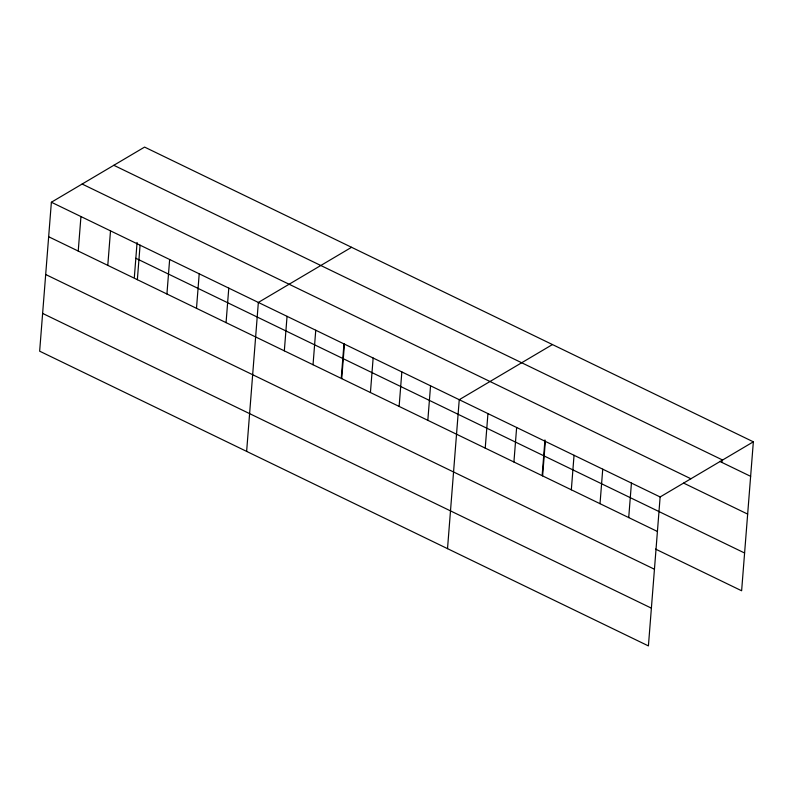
<?xml version="1.0" encoding="UTF-8"?>
<svg xmlns="http://www.w3.org/2000/svg" width="793" height="793" viewBox="0 0 793 793"><rect width="100%" height="100%" fill="white"/><g stroke="black" fill="none" stroke-linecap="round" stroke-linejoin="round"><path stroke-width="1.19" d="M51.376 202.235L39.65 351.18L648.416 645.908L660.133 496.963L753.35 441.82L144.584 147.092L51.376 202.235L660.133 496.963M78.229 251.064L80.945 216.548M107.789 265.377L110.505 230.862M134.354 277.154L137.08 242.47M137.358 279.691L140.074 245.176M166.927 294.005L169.643 259.489M196.495 308.318L199.212 273.813M226.064 322.642L228.78 288.127M246.633 451.386L258.349 302.44L351.567 247.297M284.33 350.843L287.046 316.338M313.037 364.74L315.753 330.225M341.327 377.359L343.964 343.894M341.733 378.638L344.449 344.122M370.43 392.535L373.146 358.02M399.127 406.422L401.843 371.917M427.833 420.32L430.549 385.804M447.52 548.647L459.246 399.702L552.453 344.559M485.227 448.104L487.943 413.599M513.923 462.002L516.639 427.486M542.224 474.63L544.95 439.937M542.62 475.899L545.336 441.384M571.327 489.796L574.043 455.281M600.023 503.684L602.739 469.178M628.72 517.581L631.436 483.066M721.937 462.438L722.126 459.98M753.35 441.82L741.624 590.765L655.533 549.083M113.825 165.291L722.592 460.019M719.727 461.377L750.634 476.335M82.135 184.035L690.901 478.764M683.645 483.106L747.66 514.102M135.831 258.27L744.597 553.008M48.66 236.74L657.417 531.479M45.687 274.507L654.443 569.235M42.624 313.413L651.39 608.152"/></g></svg>
